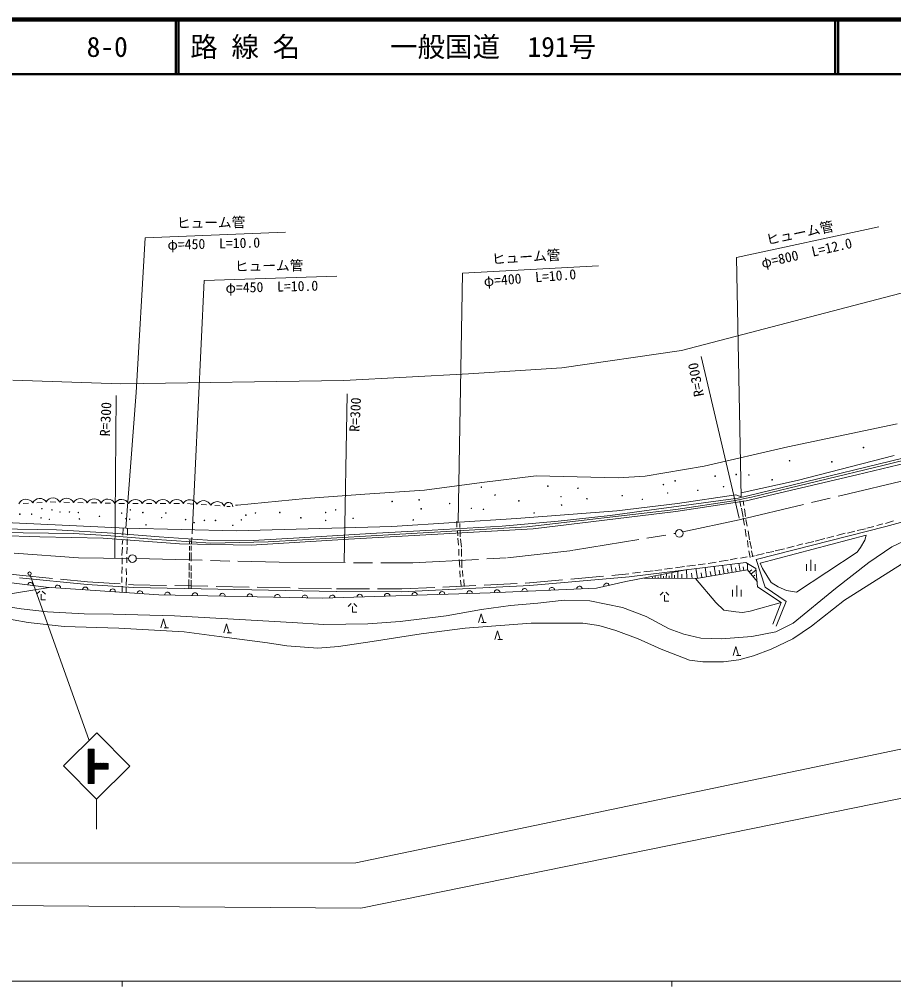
# Model space of a CAD drawing. Units: millimetres, scale not verified. Extents: x 40000 to 680000, y 20000 to 380000.
# Drawn here: x 149275 to 308374, y 204000 to 380000 of the extents above; entities that cross this region are included whole.
import ezdxf
from ezdxf.enums import TextEntityAlignment as Align

# ---------------------------------------------------------------- set-up
doc = ezdxf.new("R2010")
doc.units = ezdxf.units.MM
doc.header["$LTSCALE"] = 1000
doc.linetypes.add('CHAIN', pattern=[18.5, 12, -1.5, 3.5, -1.5])
doc.linetypes.add('DASHED', pattern=[7.5, 6, -1.5])
for name, color, linetype, lineweight in [('M-BGD', 7, 'Continuous', 13), ('M-BMK', 2, 'CHAIN', 13), ('M-BMK-SRVR', 3, 'Continuous', 13), ('M-STR-HTXT', 7, 'Continuous', 13), ('M-STR-STRC', 7, 'Continuous', 25), ('M-TTL', 2, 'Continuous', 140), ('M-TTL-BAND', 7, 'Continuous', 13), ('M-TTL-LINE', 7, 'Continuous', 50), ('M-TTL-TXT', 7, 'Continuous', 50)]:
    doc.layers.add(name, color=color, linetype=linetype, lineweight=lineweight)
doc.styles.add('ＭＳ ゴシック', font='')
doc.styles.get('ＭＳ ゴシック').set_extended_font_data('MS Gothic')

msp = doc.modelspace()

# ---------------------------------------------------------------- hatches: boundary and pattern name
at = {"layer": 'M-STR-STRC', "lineweight": 13}
h = msp.add_hatch(dxfattribs=at)
h.set_pattern_fill('USER', color=256, style=0, pattern_type=2)
h.set_pattern_definition([(45, (162888, 244639), (-70.7107, 70.7107), [])])
h.paths.add_polyline_path([(162888, 244639), (162895, 247194), (161798, 247197), (161780, 240965), (162878, 240962), (162885, 243576), (165439, 243569), (165442, 244632)])

# ---------------------------------------------------------------- linework, layer by layer
at = {"layer": 'M-BGD'}
for p, q in [((309003, 306421), (289146, 302248)), ((323842, 303091), (306623, 298894)), ((289146, 302248), (273893, 298699)), ((287833, 294769), (320029, 302575)), ((318254, 301136), (301658, 297155)), ((290813, 296100), (308463, 300657)), ((273893, 298699), (263173, 296901)), ((306623, 298894), (282521, 293066)), ((233460, 295725), (223004, 294310)), ((243292, 296948), (233460, 295725)), ((258233, 296589), (243292, 296948)), ((263173, 296901), (258233, 296589)), ((280621, 293848), (290813, 296100)), ((301658, 297155), (281514, 292407)), ((223004, 294310), (212140, 293591)), ((280063, 292899), (287833, 294769)), ((154890, 292188), (155890, 292166)), ((201420, 292824), (188973, 291577)), ((212140, 293591), (201420, 292824)), ((265218, 290860), (280063, 292899)), ((281514, 292407), (268707, 290440)), ((279259, 292395), (268707, 290836)), ((269025, 291891), (279673, 293474)), ((282521, 293066), (279259, 292395)), ((280635, 293127), (279673, 293474)), ((280401, 292400), (280569, 291393)), ((281120, 291537), (280976, 292400)), ((149956, 291910), (150954, 291965)), ((152452, 292048), (153450, 292104)), ((157390, 292134), (158389, 292113)), ((159889, 292081), (160889, 292059)), ((162388, 292027), (163388, 292006)), ((164888, 291974), (165888, 291952)), ((167387, 291920), (168387, 291899)), ((169903, 291896), (170903, 291896)), ((172403, 291896), (173403, 291896)), ((174903, 291896), (175903, 291896)), ((177403, 291896), (178403, 291896)), ((179851, 291880), (180849, 291812)), ((182346, 291710), (183343, 291642)), ((184840, 291540), (185838, 291472)), ((187044, 291390), (187655, 291348)), ((188973, 291577), (188638, 291577)), ((239719, 289205), (257993, 290596)), ((268707, 290836), (241608, 287670)), ((268707, 290440), (242759, 287299)), ((256776, 289733), (265218, 290860)), ((257993, 290596), (269025, 291891)), ((280712, 291033), (280976, 289450)), ((281432, 289570), (281240, 290913)), ((217032, 287718), (239719, 289205)), ((228885, 288714), (228909, 287587)), ((237159, 287766), (247351, 288678)), ((247351, 288678), (256776, 289733)), ((281000, 289259), (281240, 287963)), ((281744, 287796), (281504, 289019)), ((306898, 288246), (308373, 288750)), ((306934, 287754), (312312, 289199)), ((143450, 287344), (156052, 287107)), ((144415, 288582), (168685, 287431)), ((156052, 287107), (166268, 286507)), ((168105, 286148), (168192, 287454)), ((168685, 287431), (188733, 286951)), ((168968, 286124), (168968, 287424)), ((188733, 286951), (217032, 287718)), ((242759, 287299), (209160, 285404)), ((241608, 287670), (213309, 286016)), ((214256, 286519), (224401, 287047)), ((224401, 287047), (237159, 287766)), ((229005, 287011), (229077, 286004)), ((229449, 287515), (229425, 288282)), ((229521, 285824), (229485, 287131)), ((281360, 287220), (281528, 285877)), ((282127, 285325), (281888, 286908)), ((283384, 281735), (306934, 287754)), ((299980, 286507), (301335, 286903)), ((301742, 286987), (303241, 287299)), ((303517, 287419), (304740, 287754)), ((305304, 287922), (306407, 288186)), ((152994, 285836), (142658, 286172)), ((159158, 286423), (143450, 286689)), ((164554, 285596), (152994, 285836)), ((165177, 286112), (159158, 286423)), ((178439, 284541), (164554, 285596)), ((173403, 285440), (165177, 286112)), ((166268, 286507), (174722, 285872)), ((168081, 285308), (167985, 284421)), ((168872, 284397), (168920, 285452)), ((184123, 284721), (173403, 285440)), ((174722, 285872), (183487, 285224)), ((180276, 285301), (180228, 284486)), ((180612, 284630), (180660, 285709)), ((183487, 285224), (191833, 285188)), ((209160, 285404), (191437, 284349)), ((191833, 285188), (201210, 285752)), ((213309, 286016), (194531, 284937)), ((201210, 285752), (214256, 286519)), ((229077, 285572), (229173, 284301)), ((229713, 283977), (229581, 285464)), ((281792, 285158), (281912, 283982)), ((284110, 281039), (303367, 286148)), ((294104, 285080), (295879, 285560)), ((296203, 285596), (297486, 285944)), ((298025, 286064), (299536, 286483)), ((303103, 285236), (302360, 283893)), ((303367, 286148), (303103, 285236)), ((308056, 284019), (313907, 286801)), ((168033, 283989), (167913, 282478)), ((168824, 282766), (168872, 283989)), ((191437, 284349), (178439, 284541)), ((180228, 284150), (180228, 283335)), ((180564, 283359), (180540, 284198)), ((194531, 284937), (184123, 284721)), ((229221, 283630), (229245, 282454)), ((229737, 282239), (229725, 283689)), ((282487, 283743), (282223, 285038)), ((286838, 283282), (288528, 283689)), ((288936, 283773), (290255, 284157)), ((290735, 284265), (291874, 284541)), ((292317, 284637), (293876, 284984)), ((302360, 283893), (301736, 283030)), ((303883, 281189), (308056, 284019)), ((167985, 282047), (167985, 280872)), ((168824, 281087), (168824, 282167)), ((180252, 282999), (180252, 281512)), ((180540, 281440), (180540, 282975)), ((229317, 281735), (229413, 280332)), ((229821, 280188), (229797, 281747)), ((278594, 281639), (279907, 281939)), ((280530, 281975), (281705, 282179)), ((282007, 283311), (282247, 282064)), ((282727, 282208), (282535, 283287)), ((282581, 282263), (283024, 282394)), ((283264, 282466), (284823, 282790)), ((284991, 276699), (283384, 281735)), ((285195, 282910), (286586, 283186)), ((301736, 283030), (290705, 275787)), ((293295, 279650), (293295, 281650)), ((167961, 280368), (167937, 279169)), ((168752, 278953), (168728, 280104)), ((180180, 281057), (180204, 279762)), ((180540, 279666), (180540, 280649)), ((270842, 279888), (259648, 277706)), ((260218, 278593), (281466, 281183)), ((264900, 279720), (266183, 279864)), ((266669, 279936), (268144, 280164)), ((268683, 280206), (270302, 280440)), ((270751, 278293), (270703, 279871)), ((270722, 280500), (272287, 280680)), ((272671, 278310), (272398, 280099)), ((272796, 280776), (274103, 280956)), ((274329, 278584), (274048, 280279)), ((274625, 281009), (276088, 281261)), ((275954, 278854), (275684, 280479)), ((276651, 281333), (278234, 281585)), ((277512, 279112), (277253, 280670)), ((278258, 279236), (278132, 279999)), ((279005, 279360), (278757, 280853)), ((279721, 279478), (279600, 280210)), ((280437, 279597), (280200, 281029)), ((281098, 279707), (280982, 280408)), ((281466, 281183), (283312, 280080)), ((281783, 279820), (281778, 281029)), ((282065, 279455), (282540, 279856)), ((282392, 279068), (283331, 279861)), ((283312, 280080), (283600, 276723)), ((284493, 280056), (284110, 281039)), ((286100, 277562), (284493, 280056)), ((292495, 280850), (292495, 279650)), ((294095, 280850), (294095, 279650)), ((297791, 276441), (303883, 281189)), ((310310, 281189), (299446, 274307)), ((149278, 278359), (161612, 277184)), ((167937, 278593), (167937, 277514)), ((168728, 276963), (168752, 278377)), ((180132, 278083), (180132, 276463)), ((180204, 279474), (180204, 278467)), ((180540, 278251), (180516, 279378)), ((229461, 279672), (229497, 278521)), ((229988, 278641), (229928, 279720)), ((230228, 276795), (230144, 278102)), ((242183, 276963), (260218, 278593)), ((260859, 279241), (262322, 279397)), ((262928, 278346), (272502, 278282)), ((262940, 279469), (264588, 279678)), ((264503, 278335), (264504, 278494)), ((265003, 278332), (265005, 278750)), ((265503, 278328), (265504, 278588)), ((266003, 278325), (266007, 278946)), ((266503, 278322), (266505, 278682)), ((267002, 278318), (267008, 279141)), ((267502, 278315), (267506, 278777)), ((268002, 278312), (268009, 279336)), ((268515, 278308), (268519, 278872)), ((269115, 278304), (269124, 279553)), ((269818, 278299), (269823, 279070)), ((271683, 278287), (271562, 279227)), ((276028, 273917), (272295, 278283)), ((272502, 278282), (281759, 279816)), ((273481, 278444), (273338, 279309)), ((275141, 278719), (275004, 279549)), ((276733, 278983), (276601, 279779)), ((281759, 279816), (283513, 277741)), ((282788, 278598), (283092, 278854)), ((142851, 274675), (154716, 276628)), ((154152, 276699), (143596, 278015)), ((174680, 275308), (154152, 276699)), ((161626, 277183), (170043, 276618)), ((167985, 276891), (167985, 275761)), ((168702, 275713), (168728, 276675)), ((170066, 276617), (206956, 275871)), ((180540, 276447), (180540, 277963)), ((218897, 275859), (242183, 276963)), ((229569, 277946), (229653, 276903)), ((254276, 276483), (234971, 275668)), ((259648, 277706), (254276, 276483)), ((279841, 274973), (279841, 276973)), ((283508, 277747), (283510, 277748)), ((283600, 276723), (287893, 273869)), ((288828, 274061), (284991, 276699)), ((287347, 276747), (286100, 277562)), ((288858, 276051), (287347, 276747)), ((290117, 270158), (297791, 276441)), ((152416, 275410), (152976, 275970)), ((153216, 275410), (153216, 274370)), ((153456, 275970), (154016, 275410)), ((204466, 274684), (174680, 275308)), ((234971, 275668), (204466, 274684)), ((206966, 275871), (218873, 275859)), ((265863, 275206), (266423, 275766)), ((266663, 275206), (266663, 274166)), ((266903, 275766), (267463, 275206)), ((279041, 276173), (279041, 274973)), ((280641, 276173), (280641, 274973)), ((290705, 275787), (288858, 276051)), ((143471, 273715), (149619, 272760)), ((153216, 274370), (154016, 274370)), ((209098, 273168), (209658, 273728)), ((209898, 273168), (209898, 272128)), ((210138, 273728), (210698, 273168)), ((233400, 272628), (238652, 273323)), ((238652, 273323), (243640, 273779)), ((243640, 273779), (248413, 274307)), ((248413, 274307), (253089, 274187)), ((253089, 274187), (259037, 273012)), ((259037, 273012), (263353, 271333)), ((266663, 274166), (267463, 274166)), ((277443, 272526), (276028, 273917)), ((287893, 273869), (282239, 272310)), ((287893, 273869), (286358, 269936)), ((287005, 269600), (288828, 274061)), ((299446, 274307), (293451, 269606)), ((150878, 270278), (144835, 271357)), ((149619, 272760), (154391, 272172)), ((154391, 272172), (161082, 271860)), ((161082, 271860), (166346, 271788)), ((166346, 271788), (177534, 271441)), ((177534, 271441), (189321, 270805)), ((209898, 272128), (210698, 272128)), ((218555, 270445), (226949, 271477)), ((226949, 271477), (233400, 272628)), ((232836, 270257), (233316, 271857)), ((233316, 271857), (233796, 270257)), ((263353, 271333), (267550, 269102)), ((279673, 272214), (277443, 272526)), ((280848, 272070), (279673, 272214)), ((282239, 272310), (280848, 272070)), ((157449, 269558), (150878, 270278)), ((167378, 269222), (157449, 269558)), ((175039, 269298), (175519, 270898)), ((175519, 270898), (175999, 269298)), ((175599, 269298), (176399, 269298)), ((186503, 268386), (186983, 269986)), ((186983, 269986), (187463, 268386)), ((189321, 270805), (198950, 270242)), ((198950, 270242), (204693, 269870)), ((204693, 269870), (212679, 270014)), ((212679, 270014), (218555, 270445)), ((242441, 270134), (230402, 269222)), ((233396, 270257), (234196, 270257)), ((251818, 270158), (242441, 270134)), ((254744, 269702), (251818, 270158)), ((257837, 268815), (254744, 269702)), ((286951, 268551), (290117, 270158)), ((293451, 269606), (289997, 267256)), ((179297, 268551), (167378, 269222)), ((185652, 267735), (179297, 268551)), ((194429, 266536), (185652, 267735)), ((187063, 268386), (187863, 268386)), ((222368, 268191), (213471, 266776)), ((230402, 269222), (222368, 268191)), ((235810, 267139), (236290, 268739)), ((236290, 268739), (236770, 267139)), ((261866, 267280), (257837, 268815)), ((267550, 269102), (270188, 268119)), ((270188, 268119), (273282, 267400)), ((277071, 267280), (282563, 267711)), ((282563, 267711), (286951, 268551)), ((197979, 265985), (194429, 266536)), ((203566, 265577), (197979, 265985)), ((207355, 265889), (203566, 265577)), ((213471, 266776), (207355, 265889)), ((236370, 267139), (237170, 267139)), ((266087, 265409), (261866, 267280)), ((273282, 267400), (277071, 267280)), ((279193, 264261), (279673, 265861)), ((279673, 265861), (280153, 264261)), ((289997, 267256), (286112, 265409)), ((271219, 263419), (266087, 265409)), ((279753, 264261), (280553, 264261)), ((282899, 264162), (280213, 263467)), ((286112, 265409), (282899, 264162)), ((273666, 263083), (271219, 263419)), ((277407, 263107), (273666, 263083)), ((280213, 263467), (277407, 263107))]:
    msp.add_line(p, q, dxfattribs=at)
at = {"layer": 'M-BGD', "linetype": 'DASHED'}
for p, q in [((143997, 279426), (149325, 278857)), ((149325, 278857), (161659, 277682)), ((242138, 277460), (260173, 279091)), ((161659, 277682), (170076, 277117)), ((170076, 277117), (206966, 276371)), ((206966, 276371), (218873, 276359)), ((218873, 276359), (242160, 277462))]:
    msp.add_line(p, q, dxfattribs=at)
at = {"layer": 'M-BGD'}
for centre, radius in [((302883, 302082), 51.7), ((289437, 299681), 51.7), ((297121, 299489), 51.7), ((268595, 296031), 51.7), ((275894, 296895), 51.7), ((279736, 297183), 51.7), ((282041, 297087), 51.7), ((286267, 296223), 51.7), ((233345, 294878), 51.7), ((245447, 295070), 51.7), ((250922, 294686), 51.7), ((266482, 295359), 51.7), ((272725, 294302), 51.7), ((277431, 294974), 51.7), ((217114, 292285), 51.7), ((222012, 292573), 51.7), ((235843, 293438), 51.7), ((240165, 292381), 51.7), ((247849, 293149), 51.7), ((252555, 292765), 51.7), ((258990, 293342), 51.7), ((262640, 292669), 51.7), ((267250, 293822), 51.7), ((153381, 290963), 51.7), ((155222, 290745), 51.7), ((156676, 290357), 51.7), ((158395, 290357), 51.7), ((169465, 290745), 51.7), ((206836, 290748), 51.7), ((222396, 290940), 51.7), ((227583, 291901), 51.7), ((231521, 291036), 51.7), ((233730, 290844), 51.7), ((247945, 291613), 51.7), ((149361, 289970), 51.7), ((151516, 289970), 51.7), ((153212, 289292), 51.7), ((154738, 289025), 51.7), ((160018, 290261), 51.7), ((160212, 289098), 51.7), ((163845, 289582), 51.7), ((167891, 290164), 51.7), ((168666, 289146), 51.7), ((169344, 289049), 51.7), ((171742, 290261), 51.7), ((175181, 289340), 51.7), ((175932, 290188), 51.7), ((179517, 288977), 51.7), ((182957, 288831), 51.7), ((184967, 288831), 51.7), ((189666, 288928), 51.7), ((190509, 289788), 51.7), ((192237, 290172), 51.7), ((196656, 290268), 51.7), ((200497, 289308), 51.7), ((205012, 290268), 51.7), ((205012, 288827), 51.7), ((210006, 289212), 51.7), ((220955, 288923), 51.7), ((242950, 290172), 51.7), ((172323, 288032), 51.7), ((181092, 288420), 51.7), ((188116, 287935), 51.7), ((151144, 279169), 300)]:
    msp.add_circle(centre, radius, dxfattribs=at)
for centre, radius, start, end in [((150492, 291272), 1417, 31.25232, 155.10734), ((152988, 291410), 1417, 31.25232, 155.10734), ((155376, 291511), 1417, 26.84491, 150.69993), ((157875, 291457), 1417, 26.84491, 150.69993), ((160375, 291404), 1417, 26.84491, 150.69993), ((162874, 291350), 1417, 26.84491, 150.69993), ((165373, 291296), 1417, 26.84491, 150.69993), ((167873, 291243), 1417, 26.84491, 150.69993), ((170403, 291230), 1417, 28.07249, 151.92751), ((172903, 291230), 1417, 28.07249, 151.92751), ((175403, 291230), 1417, 28.07249, 151.92751), ((177903, 291230), 1417, 28.07249, 151.92751), ((180305, 291181), 1417, 24.17199, 148.02702), ((182799, 291011), 1417, 24.17199, 148.02702), ((185293, 290841), 1417, 24.17199, 148.02702), ((187349, 291353), 766, 357.27889, 174.92013), ((151285, 277050), 500, 353.57691, 171.87409), ((156271, 276555), 500, 356.12373, 176.12373), ((161260, 276217), 500, 356.12373, 176.12373), ((166249, 275879), 500, 356.12373, 176.12373), ((241201, 275931), 500, 2.41851, 182.41851), ((246197, 276142), 500, 2.41851, 182.41851), ((251192, 276353), 500, 2.41851, 182.41851), ((256142, 276908), 500, 12.82638, 192.82638), ((171237, 275541), 500, 356.12373, 176.12373), ((176229, 275275), 500, 358.80075, 178.80075), ((181228, 275171), 500, 358.80075, 178.80075), ((186227, 275066), 500, 358.80075, 178.80075), ((191226, 274961), 500, 358.80075, 178.80075), ((196224, 274857), 500, 358.80075, 178.80075), ((201223, 274752), 500, 358.80075, 178.80075), ((206222, 274741), 500, 1.84616, 181.84616), ((211219, 274902), 500, 1.84616, 181.84616), ((216217, 275063), 500, 1.84616, 181.84616), ((221214, 275224), 500, 1.84616, 181.84616), ((226211, 275385), 500, 1.84616, 181.84616), ((231209, 275546), 500, 1.84616, 181.84616), ((236206, 275720), 500, 2.41851, 182.41851)]:
    msp.add_arc(centre, radius, start, end, dxfattribs=at)
at = {"layer": 'M-BMK'}
for p, q in [((299134, 293440), (330311, 300802)), ((280285, 288907), (299134, 293440)), ((270020, 286725), (280285, 288907)), ((250139, 283391), (268655, 286467)), ((238100, 282024), (250139, 283391)), ((148336, 282864), (160063, 282048)), ((160063, 282048), (169160, 281892)), ((170560, 281892), (196564, 281209)), ((220857, 281089), (238100, 282024)), ((196564, 281209), (220857, 281089))]:
    msp.add_line(p, q, dxfattribs=at)
at = {"layer": 'M-BMK-SRVR'}
for centre in [(269355, 286467), (169860, 281892)]:
    msp.add_circle(centre, 700, dxfattribs=at)
at = {"layer": 'M-STR-HTXT'}
for p, q in [((279769, 336667), (305669, 342231)), ((170531, 312134), (172186, 340264)), ((172186, 340264), (197703, 341272)), ((280637, 293037), (279769, 336667)), ((229886, 333837), (254636, 335180)), ((182882, 332494), (207056, 333262)), ((229121, 288511), (229886, 333837)), ((180724, 286401), (182882, 332494)), ((269792, 319736), (312901, 331040)), ((248017, 316570), (269792, 319736)), ((273342, 318681), (280249, 289231)), ((208303, 314268), (231038, 315515)), ((231038, 315515), (248017, 316570)), ((148084, 314340), (167749, 313668)), ((167749, 313668), (208303, 314268)), ((166670, 281988), (166910, 311582)), ((170531, 312134), (168683, 287431)), ((208926, 311870), (208375, 281149)), ((368843, 259532), (210480, 226528)), ((211412, 218277), (369641, 250482)), ((210480, 226528), (82581, 226400)), ((67865, 219336), (211412, 218277))]:
    msp.add_line(p, q, dxfattribs=at)
at = {"layer": 'M-STR-STRC', "lineweight": 13}
for p, q in [((151231, 278882), (161973, 248786)), ((163375, 250188), (157328, 244175)), ((163375, 250188), (169387, 244141)), ((161798, 247197), (161780, 240965)), ((162895, 247194), (161798, 247197)), ((162895, 247194), (162888, 244639)), ((163341, 238128), (157328, 244175)), ((162885, 243576), (162878, 240962)), ((165439, 243569), (162885, 243576)), ((165442, 244632), (162888, 244639)), ((163341, 238128), (169387, 244141)), ((165442, 244632), (165439, 243569)), ((162878, 240962), (161780, 240965)), ((163341, 238128), (163341, 232673))]:
    msp.add_line(p, q, dxfattribs=at)
at = {"layer": 'M-TTL'}
msp.add_line((680000, 380000), (40000, 380000), dxfattribs=at)
at = {"layer": 'M-TTL-BAND'}
for p, q in [((40000, 205000), (579000, 205000)), ((168000, 205000), (168000, 204000)), ((268000, 205000), (268000, 204000))]:
    msp.add_line(p, q, dxfattribs=at)
at = {"layer": 'M-TTL-LINE'}
for p, q in [((177750, 380000), (177750, 370000)), ((178250, 380000), (178250, 370000)), ((297750, 380000), (297750, 370000)), ((298250, 380000), (298250, 370000)), ((40000, 370000), (680000, 370000))]:
    msp.add_line(p, q, dxfattribs=at)

# ---------------------------------------------------------------- texts
at = {"layer": 'M-STR-HTXT', "style": 'ＭＳ ゴシック'}
for s, rotation, p in [('ヒューム管', 0.652, (184177, 341559)), ('ヒューム管', 12.002, (291592, 339713)), ('φ=450\u3000L=10.0', 1.42, (184690, 337732)), ('φ=800\u3000L=12.0', 12.769, (292849, 336061)), ('ヒューム管', 3.716, (241582, 335326)), ('ヒューム管', 0.652, (194743, 333712)), ('φ=400\u3000L=10.0', 4.483, (242299, 331532)), ('φ=450\u3000L=10.0', 1.42, (195257, 329885))]:
    msp.add_text(s, height=1833, rotation=rotation, dxfattribs=at).set_placement(p, align=Align.BOTTOM_CENTER)
for rotation, p in [(101, (274421, 311654)), (87.339, (166287, 304071)), (87.339, (211706, 304907))]:
    msp.add_text('R=300', height=1833, rotation=rotation, dxfattribs=at).set_placement(p, align=Align.BOTTOM_LEFT)
at = {"layer": 'M-TTL-TXT', "style": 'ＭＳ ゴシック'}
for s, p in [('8-0', (161521, 375000)), ('路 線 名', (180380, 375000)), ('一般国道\u3000191号', (216734, 375000))]:
    msp.add_text(s, height=3666, dxfattribs=at).set_placement(p, align=Align.MIDDLE_LEFT)

doc.saveas('drawing.dxf')
